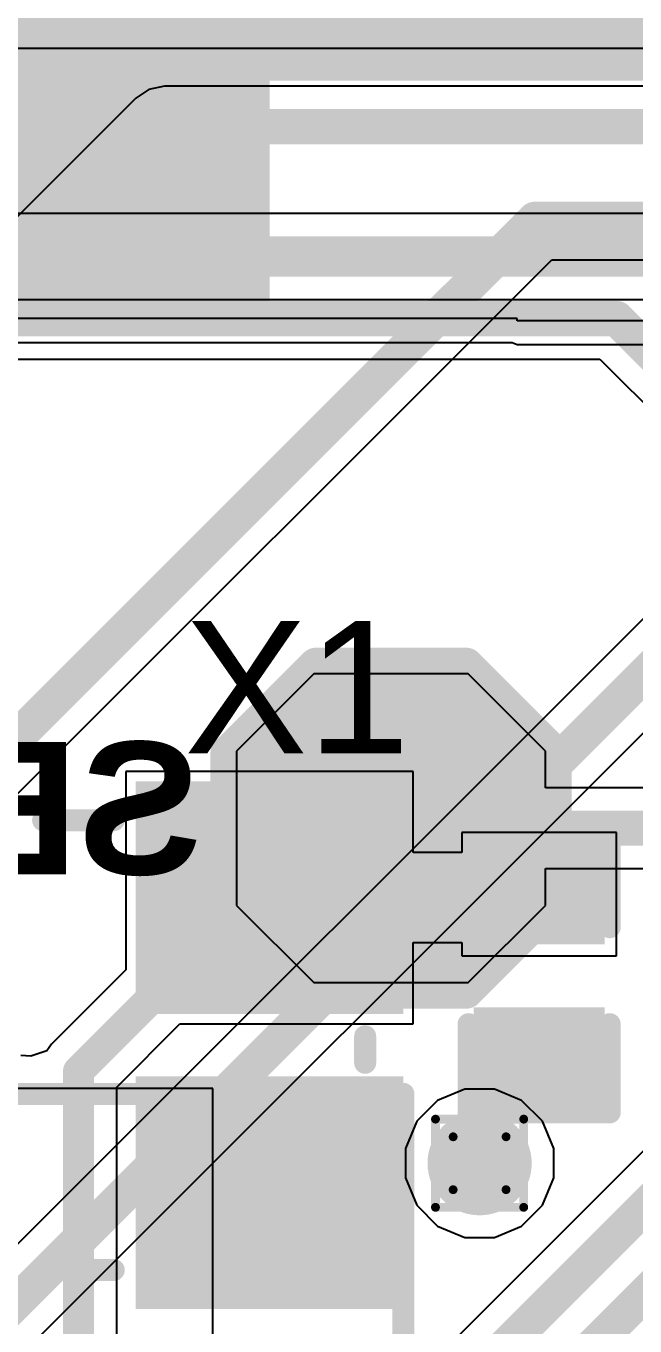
# Model space of a CAD drawing. Header units: inches. Extents: x -22 to 5433, y -13 to 5447.
# Drawn here: x 29 to 32.5, y 21.79 to 29.28 of the extents above; entities that cross this region are included whole.
import ezdxf

# ---------------------------------------------------------------- set-up
doc = ezdxf.new("R2010")
doc.units = ezdxf.units.IN
for name, color, linetype in [('Bottom Layer', 5, 'Continuous'), ('Bottom Overlay', 54, 'Continuous'), ('Bottom Paste', 16, 'Continuous'), ('Bottom Solder', 6, 'Continuous'), ('Drill Drawing', 1, 'Continuous'), ('Ground', 16, 'Continuous'), ('Power', 76, 'Continuous'), ('Top Layer', 1, 'Continuous'), ('Top Overlay', 2, 'Continuous'), ('Top Paste', 8, 'Continuous'), ('Top Solder', 216, 'Continuous'), ('Via Holes', 16, 'Continuous')]:
    doc.layers.add(name, color=color, linetype=linetype)
doc.styles.add('Arial', font='', dxfattribs={"height": 0.2})
doc.styles.add('Arial_Bold', font='', dxfattribs={"height": 0.2})
doc.styles.get('Arial').set_extended_font_data('Arial')
doc.styles.get('Arial_Bold').set_extended_font_data('Arial', bold=True)

msp = doc.modelspace()

# ---------------------------------------------------------------- hatches: boundary and pattern name
at = {"layer": 'Bottom Layer'}
for points in [[(26.8488, 32.1526), (30.3488, 32.1526), (30.3488, 27.6526), (26.8488, 27.6526)], [(31.48, 25.4235), (30.718, 25.4235), (30.337, 25.0425), (30.337, 24.2805), (30.718, 23.8995), (31.48, 23.8995), (31.861, 24.2805), (31.861, 25.0425)]]:
    msp.add_hatch(color=5, dxfattribs=at).paths.add_polyline_path(points)
h = msp.add_hatch(color=5, dxfattribs=at)
edge = h.paths.add_edge_path()
edge.add_arc((31.609, 22.7315), 0.3, 0, 360)
at = {"layer": 'Bottom Paste'}
for points in [[(26.8488, 32.1526), (30.3488, 32.1526), (30.3488, 27.6526), (26.8488, 27.6526)], [(31.48, 25.4235), (30.718, 25.4235), (30.337, 25.0425), (30.337, 24.2805), (30.718, 23.8995), (31.48, 23.8995), (31.861, 24.2805), (31.861, 25.0425)]]:
    msp.add_hatch(color=16, dxfattribs=at).paths.add_polyline_path(points)
at = {"layer": 'Bottom Solder'}
for points in [[(26.798, 32.2034), (30.3996, 32.2034), (30.3996, 27.6018), (26.798, 27.6018)], [(31.5308, 25.5251), (30.6672, 25.5251), (30.2354, 25.0933), (30.2354, 24.2297), (30.6672, 23.7979), (31.5308, 23.7979), (31.9626, 24.2297), (31.9626, 25.0933)]]:
    msp.add_hatch(color=6, dxfattribs=at).paths.add_polyline_path(points)
at = {"layer": 'Ground'}
h = msp.add_hatch(color=16, dxfattribs=at)
edge = h.paths.add_edge_path()
edge.add_arc((31.609, 22.7315), 0.3, 0, 360)
at = {"layer": 'Power'}
h = msp.add_hatch(color=76, dxfattribs=at)
edge = h.paths.add_edge_path()
edge.add_arc((31.609, 22.7315), 0.3, 0, 360)
at = {"layer": 'Top Layer'}
for points in [[(31.099, 23.6618), (29.699, 23.6618), (29.699, 24.8618), (31.099, 24.8618)], [(31.6344, 24.5103), (32.2694, 24.5103), (32.2694, 24.0531), (31.6344, 24.0531)], [(31.6344, 23.5705), (32.2694, 23.5705), (32.2694, 23.1133), (31.6344, 23.1133)], [(31.099, 21.9618), (29.699, 21.9618), (29.699, 23.1618), (31.099, 23.1618)]]:
    msp.add_hatch(color=1, dxfattribs=at).paths.add_polyline_path(points)
h = msp.add_hatch(color=1, dxfattribs=at)
edge = h.paths.add_edge_path()
edge.add_arc((31.609, 22.7315), 0.3, 0, 360)
at = {"layer": 'Top Paste'}
for points in [[(31.099, 23.6618), (29.699, 23.6618), (29.699, 24.8618), (31.099, 24.8618)], [(31.6344, 24.5103), (32.2694, 24.5103), (32.2694, 24.0531), (31.6344, 24.0531)], [(31.6344, 23.5705), (32.2694, 23.5705), (32.2694, 23.1133), (31.6344, 23.1133)], [(31.099, 21.9618), (29.699, 21.9618), (29.699, 23.1618), (31.099, 23.1618)]]:
    msp.add_hatch(color=8, dxfattribs=at).paths.add_polyline_path(points)
at = {"layer": 'Top Solder'}
for points in [[(31.169, 23.5918), (29.629, 23.5918), (29.629, 24.9318), (31.169, 24.9318)], [(31.5744, 24.5703), (32.3294, 24.5703), (32.3294, 23.9931), (31.5744, 23.9931)], [(31.5744, 23.6305), (32.3294, 23.6305), (32.3294, 23.0533), (31.5744, 23.0533)], [(31.169, 21.8918), (29.629, 21.8918), (29.629, 23.2318), (31.169, 23.2318)]]:
    msp.add_hatch(color=216, dxfattribs=at).paths.add_polyline_path(points)
at = {"layer": 'Via Holes'}
h = msp.add_hatch(color=7, dxfattribs=at)
edge = h.paths.add_edge_path()
edge.add_arc((31.609, 22.7315), 0.15, 0, 360)

# ---------------------------------------------------------------- linework, layer by layer
at = {"layer": 'Bottom Layer'}
for p, q in [((31.8262, 27.5968), (26.8488, 27.5968)), ((31.8262, 27.5844), (31.8262, 27.5968)), ((40.7024, 27.5844), (31.8262, 27.5844)), ((26.8488, 27.4593), (31.7963, 27.4593)), ((31.7963, 27.4593), (31.8262, 27.4469)), ((31.8262, 27.4469), (40.7024, 27.4469)), ((30.6545, 25.5505), (30.21, 25.106)), ((31.5435, 25.5505), (30.6545, 25.5505)), ((31.988, 25.106), (31.5435, 25.5505)), ((30.21, 25.106), (30.21, 24.217)), ((31.988, 24.8946), (31.988, 25.106)), ((32.9203, 24.8946), (31.988, 24.8946)), ((31.988, 24.217), (31.988, 24.4285)), ((31.988, 24.4285), (32.8237, 24.4285)), ((30.21, 24.217), (30.6545, 23.7725)), ((31.5435, 23.7725), (31.988, 24.217)), ((30.6545, 23.7725), (31.5435, 23.7725)), ((30.0737, 23.1618), (5.2837, 23.1618)), ((30.0737, 23.1618), (28.5733, 23.1618)), ((30.0737, 5.3309), (30.0737, 23.1618)), ((30.0737, 19.0579), (30.0737, 23.1618))]:
    msp.add_line(p, q, dxfattribs=at)
msp.add_lwpolyline([(31.099, 24.6615, 0.2032, 0.2032, 0), (32.9203, 24.6615, 0.2032, 0.2032, 0)], format="xyseb", dxfattribs=at)
msp.add_lwpolyline([(31.0482, 24.6615, 0.1016, 0.1016, 1), (31.1498, 24.6615, 0.1016, 0.1016, 1)], format="xyseb", close=True, dxfattribs=at)
at = {"layer": 'Bottom Overlay'}
for points in [[(30.1592, 25.0933, 0.2, 0.2, 0), (30.6672, 25.6013, 0.2, 0.2, 0)], [(30.6672, 25.6013, 0.2, 0.2, 0), (31.5308, 25.6013, 0.2, 0.2, 0)], [(31.5308, 25.6013, 0.2, 0.2, 0), (32.0388, 25.0933, 0.2, 0.2, 0)], [(30.1592, 24.2297, 0.2, 0.2, 0), (30.1592, 25.0933, 0.2, 0.2, 0)], [(32.0388, 24.2297, 0.2, 0.2, 0), (32.0388, 25.0933, 0.2, 0.2, 0)], [(30.1592, 24.2297, 0.2, 0.2, 0), (30.6672, 23.7217, 0.2, 0.2, 0)], [(31.5308, 23.7217, 0.2, 0.2, 0), (32.0388, 24.2297, 0.2, 0.2, 0)], [(30.6672, 23.7217, 0.2, 0.2, 0), (31.5308, 23.7217, 0.2, 0.2, 0)], [(4.1702, 23.1309, 0.127, 0.127, 0), (31.1702, 23.1309, 0.127, 0.127, 0)], [(31.1702, 21.0767, 0.127, 0.127, 0), (31.1702, 23.1309, 0.127, 0.127, 0)]]:
    msp.add_lwpolyline(points, format="xyseb", dxfattribs=at)
for points in [[(30.6172, 25.6013, 0.1, 0.1, 1), (30.7172, 25.6013, 0.1, 0.1, 1)], [(30.6172, 25.6013, 0.1, 0.1, 1), (30.7172, 25.6013, 0.1, 0.1, 1)], [(31.4808, 25.6013, 0.1, 0.1, 1), (31.5808, 25.6013, 0.1, 0.1, 1)], [(31.4808, 25.6013, 0.1, 0.1, 1), (31.5808, 25.6013, 0.1, 0.1, 1)], [(30.1092, 25.0933, 0.1, 0.1, 1), (30.2092, 25.0933, 0.1, 0.1, 1)], [(30.1092, 25.0933, 0.1, 0.1, 1), (30.2092, 25.0933, 0.1, 0.1, 1)], [(31.9888, 25.0933, 0.1, 0.1, 1), (32.0888, 25.0933, 0.1, 0.1, 1)], [(31.9888, 25.0933, 0.1, 0.1, 1), (32.0888, 25.0933, 0.1, 0.1, 1)], [(30.1092, 24.2297, 0.1, 0.1, 1), (30.2092, 24.2297, 0.1, 0.1, 1)], [(30.1092, 24.2297, 0.1, 0.1, 1), (30.2092, 24.2297, 0.1, 0.1, 1)], [(31.9888, 24.2297, 0.1, 0.1, 1), (32.0888, 24.2297, 0.1, 0.1, 1)], [(31.9888, 24.2297, 0.1, 0.1, 1), (32.0888, 24.2297, 0.1, 0.1, 1)], [(30.6172, 23.7217, 0.1, 0.1, 1), (30.7172, 23.7217, 0.1, 0.1, 1)], [(30.6172, 23.7217, 0.1, 0.1, 1), (30.7172, 23.7217, 0.1, 0.1, 1)], [(31.4808, 23.7217, 0.1, 0.1, 1), (31.5808, 23.7217, 0.1, 0.1, 1)], [(31.4808, 23.7217, 0.1, 0.1, 1), (31.5808, 23.7217, 0.1, 0.1, 1)], [(31.1384, 23.1309, 0.0635, 0.0635, 1), (31.2019, 23.1309, 0.0635, 0.0635, 1)], [(31.1384, 23.1309, 0.0635, 0.0635, 1), (31.2019, 23.1309, 0.0635, 0.0635, 1)]]:
    msp.add_lwpolyline(points, format="xyseb", close=True, dxfattribs=at)
at = {"layer": 'Drill Drawing'}
for points in [[(31.355, 22.9855, 0.0508, 0.0508, 0), (31.863, 22.9855, 0.0508, 0.0508, 0)], [(31.355, 22.4775, 0.0508, 0.0508, 0), (31.355, 22.9855, 0.0508, 0.0508, 0)], [(31.863, 22.4775, 0.0508, 0.0508, 0), (31.863, 22.9855, 0.0508, 0.0508, 0)], [(31.4566, 22.8839, 0.0508, 0.0508, 0), (31.7614, 22.8839, 0.0508, 0.0508, 0)], [(31.4566, 22.5791, 0.0508, 0.0508, 0), (31.4566, 22.8839, 0.0508, 0.0508, 0)], [(31.7614, 22.5791, 0.0508, 0.0508, 0), (31.7614, 22.8839, 0.0508, 0.0508, 0)], [(31.4566, 22.5791, 0.0508, 0.0508, 0), (31.7614, 22.5791, 0.0508, 0.0508, 0)], [(31.355, 22.4775, 0.0508, 0.0508, 0), (31.863, 22.4775, 0.0508, 0.0508, 0)]]:
    msp.add_lwpolyline(points, format="xyseb", dxfattribs=at)
for points in [[(31.3423, 22.9855, 0.0254, 0.0254, 1), (31.3677, 22.9855, 0.0254, 0.0254, 1)], [(31.3423, 22.9855, 0.0254, 0.0254, 1), (31.3677, 22.9855, 0.0254, 0.0254, 1)], [(31.8503, 22.9855, 0.0254, 0.0254, 1), (31.8757, 22.9855, 0.0254, 0.0254, 1)], [(31.8503, 22.9855, 0.0254, 0.0254, 1), (31.8757, 22.9855, 0.0254, 0.0254, 1)], [(31.4439, 22.8839, 0.0254, 0.0254, 1), (31.4693, 22.8839, 0.0254, 0.0254, 1)], [(31.4439, 22.8839, 0.0254, 0.0254, 1), (31.4693, 22.8839, 0.0254, 0.0254, 1)], [(31.7487, 22.8839, 0.0254, 0.0254, 1), (31.7741, 22.8839, 0.0254, 0.0254, 1)], [(31.7487, 22.8839, 0.0254, 0.0254, 1), (31.7741, 22.8839, 0.0254, 0.0254, 1)], [(31.4439, 22.5791, 0.0254, 0.0254, 1), (31.4693, 22.5791, 0.0254, 0.0254, 1)], [(31.4439, 22.5791, 0.0254, 0.0254, 1), (31.4693, 22.5791, 0.0254, 0.0254, 1)], [(31.7487, 22.5791, 0.0254, 0.0254, 1), (31.7741, 22.5791, 0.0254, 0.0254, 1)], [(31.7487, 22.5791, 0.0254, 0.0254, 1), (31.7741, 22.5791, 0.0254, 0.0254, 1)], [(31.3423, 22.4775, 0.0254, 0.0254, 1), (31.3677, 22.4775, 0.0254, 0.0254, 1)], [(31.3423, 22.4775, 0.0254, 0.0254, 1), (31.3677, 22.4775, 0.0254, 0.0254, 1)], [(31.8503, 22.4775, 0.0254, 0.0254, 1), (31.8757, 22.4775, 0.0254, 0.0254, 1)], [(31.8503, 22.4775, 0.0254, 0.0254, 1), (31.8757, 22.4775, 0.0254, 0.0254, 1)]]:
    msp.add_lwpolyline(points, format="xyseb", close=True, dxfattribs=at)
at = {"layer": 'Ground'}
for p, q in [((28.8519, 29.1547), (57.8409, 29.1547)), ((29.705, 28.9173), (29.6294, 28.8668)), ((29.7942, 28.9351), (29.705, 28.9173)), ((57.8733, 28.9351), (29.7942, 28.9351)), ((29.6294, 28.8668), (27.8813, 27.1188)), ((22.9351, 18.8463), (32.0243, 27.9355)), ((32.0243, 27.9355), (34.5379, 27.9355)), ((34.4307, 27.7492), (26.5125, 19.831)), ((24.5626, 17.2219), (34.692, 27.3513))]:
    msp.add_line(p, q, dxfattribs=at)
for points in [[(27.7876, 26.6954, 0.2032, 0.2032, 0), (29.7942, 28.702, 0.2032, 0.2032, 0)], [(29.7942, 28.702, 0.2032, 0.2032, 0), (57.8733, 28.702, 0.2032, 0.2032, 0)], [(22.7703, 19.0111, 0.2032, 0.2032, 0), (31.9278, 28.1686, 0.2032, 0.2032, 0)], [(31.9278, 28.1686, 0.2032, 0.2032, 0), (57.2602, 28.1686, 0.2032, 0.2032, 0)], [(24.3978, 17.3868, 0.2032, 0.2032, 0), (34.5955, 27.5844, 0.2032, 0.2032, 0)]]:
    msp.add_lwpolyline(points, format="xyseb", dxfattribs=at)
for points in [[(29.7434, 28.702, 0.1016, 0.1016, 1), (29.845, 28.702, 0.1016, 0.1016, 1)], [(29.7434, 28.702, 0.1016, 0.1016, 1), (29.845, 28.702, 0.1016, 0.1016, 1)], [(31.877, 28.1686, 0.1016, 0.1016, 1), (31.9786, 28.1686, 0.1016, 0.1016, 1)], [(31.877, 28.1686, 0.1016, 0.1016, 1), (31.9786, 28.1686, 0.1016, 0.1016, 1)]]:
    msp.add_lwpolyline(points, format="xyseb", close=True, dxfattribs=at)
at = {"layer": 'Power'}
for p, q in [((19.5021, 27.7069), (56.0883, 27.7069)), ((31.5241, 23.1585), (31.3671, 23.0935)), ((31.6939, 23.1585), (31.5241, 23.1585)), ((31.8509, 23.0935), (31.6939, 23.1585)), ((31.3671, 23.0935), (31.247, 22.9733)), ((31.971, 22.9733), (31.8509, 23.0935)), ((31.247, 22.9733), (31.182, 22.8164)), ((32.036, 22.8164), (31.971, 22.9733)), ((31.182, 22.8164), (31.182, 22.6465)), ((32.036, 22.6465), (32.036, 22.8164)), ((31.182, 22.6465), (31.247, 22.4896)), ((31.971, 22.4896), (32.036, 22.6465)), ((31.247, 22.4896), (31.3671, 22.3695)), ((31.8509, 22.3695), (31.971, 22.4896)), ((31.3671, 22.3695), (31.5241, 22.3045)), ((31.6939, 22.3045), (31.8509, 22.3695)), ((31.5241, 22.3045), (31.6939, 22.3045))]:
    msp.add_line(p, q, dxfattribs=at)
for points in [[(19.0823, 29.2216, 0.508, 0.508, 0), (56.6186, 29.2216, 0.508, 0.508, 0)], [(19.4085, 28.702, 0.2032, 0.2032, 0), (56.2181, 28.702, 0.2032, 0.2032, 0)], [(19.4056, 27.94, 0.2032, 0.2032, 0), (56.1848, 27.94, 0.2032, 0.2032, 0)]]:
    msp.add_lwpolyline(points, format="xyseb", dxfattribs=at)
at = {"layer": 'Top Layer'}
for p, q in [((32.6094, 28.2027), (20.2792, 28.2027)), ((25.0804, 27.3637), (32.3015, 27.3637)), ((32.3015, 27.3637), (32.8238, 26.8414)), ((31.226, 24.9888), (29.572, 24.9888)), ((29.572, 24.9888), (29.572, 23.8461)), ((31.226, 24.5208), (31.226, 24.9888)), ((32.3964, 24.6373), (31.5074, 24.6373)), ((31.5074, 24.6373), (31.5074, 24.5208)), ((32.3964, 23.9261), (32.3964, 24.6373)), ((31.5074, 24.5208), (31.226, 24.5208)), ((31.226, 23.5348), (31.226, 24.0028)), ((31.226, 24.0028), (31.5074, 24.0028)), ((31.5074, 24.0028), (31.5074, 23.9261)), ((31.5074, 23.9261), (32.3964, 23.9261)), ((29.572, 23.8461), (29.1434, 23.4174)), ((29.5192, 23.1706), (29.8833, 23.5348)), ((29.8833, 23.5348), (31.226, 23.5348)), ((29.1176, 23.3788), (29.0253, 23.3492)), ((29.1434, 23.4174), (29.1176, 23.3788)), ((29.0253, 23.3492), (28.9673, 23.3519)), ((29.5192, 20.0774), (29.5192, 23.1706)), ((32.8238, 23.0745), (29.5182, 19.7689))]:
    msp.add_line(p, q, dxfattribs=at)
for points in [[(20.2792, 27.9696, 0.2032, 0.2032, 0), (32.6094, 27.9696, 0.2032, 0.2032, 0)], [(20.4337, 27.5968, 0.2032, 0.2032, 0), (32.398, 27.5968, 0.2032, 0.2032, 0)], [(32.398, 27.5968, 0.2032, 0.2032, 0), (33.0569, 26.9379, 0.2032, 0.2032, 0)], [(29.299, 23.2618, 0.1778, 0.1778, 0), (30.299, 24.2618, 0.1778, 0.1778, 0)], [(30.299, 24.2618, 0.1778, 0.1778, 0), (30.399, 24.2618, 0.1778, 0.1778, 0)], [(30.399, 24.2618, 0.254, 0.254, 0), (31.9519, 24.2618, 0.254, 0.254, 0)], [(30.399, 24.2618, 0.1778, 0.1778, 0), (30.7791, 23.8817, 0.1778, 0.1778, 0)], [(29.299, 20.0774, 0.1778, 0.1778, 0), (29.299, 23.2618, 0.1778, 0.1778, 0)], [(29.683, 19.6041, 0.2032, 0.2032, 0), (33.0569, 22.978, 0.2032, 0.2032, 0)], [(30.083, 19.5018, 0.2032, 0.2032, 0), (33.3871, 22.8058, 0.2032, 0.2032, 0)]]:
    msp.add_lwpolyline(points, format="xyseb", dxfattribs=at)
for points in [[(32.3472, 27.5968, 0.1016, 0.1016, 1), (32.4488, 27.5968, 0.1016, 0.1016, 1)], [(32.3472, 27.5968, 0.1016, 0.1016, 1), (32.4488, 27.5968, 0.1016, 0.1016, 1)], [(30.2546, 24.2618, 0.0889, 0.0889, 1), (30.3435, 24.2618, 0.0889, 0.0889, 1)], [(30.2546, 24.2618, 0.0889, 0.0889, 1), (30.3435, 24.2618, 0.0889, 0.0889, 1)], [(30.3355, 24.2618, 0.127, 0.127, 1), (30.4625, 24.2618, 0.127, 0.127, 1)], [(30.3546, 24.2618, 0.0889, 0.0889, 1), (30.4435, 24.2618, 0.0889, 0.0889, 1)], [(30.3546, 24.2618, 0.0889, 0.0889, 1), (30.4435, 24.2618, 0.0889, 0.0889, 1)], [(31.8884, 24.2618, 0.127, 0.127, 1), (32.0154, 24.2618, 0.127, 0.127, 1)], [(30.7347, 23.8817, 0.0889, 0.0889, 1), (30.8236, 23.8817, 0.0889, 0.0889, 1)], [(29.2546, 23.2618, 0.0889, 0.0889, 1), (29.3435, 23.2618, 0.0889, 0.0889, 1)], [(29.2546, 23.2618, 0.0889, 0.0889, 1), (29.3435, 23.2618, 0.0889, 0.0889, 1)]]:
    msp.add_lwpolyline(points, format="xyseb", close=True, dxfattribs=at)
at = {"layer": 'Top Overlay'}
for points in [[(29.0958, 24.7072, 0.127, 0.127, 0), (29.5022, 24.7072, 0.127, 0.127, 0)], [(31.5455, 24.5992, 0.127, 0.127, 0), (32.3583, 24.5992, 0.127, 0.127, 0)], [(31.5455, 24.0912, 0.127, 0.127, 0), (31.5455, 24.5992, 0.127, 0.127, 0)], [(32.3583, 24.0912, 0.127, 0.127, 0), (32.3583, 24.5992, 0.127, 0.127, 0)], [(31.2294, 24.25, 0.127, 0.127, 0), (31.3564, 24.377, 0.127, 0.127, 0)], [(31.3564, 24.123, 0.127, 0.127, 0), (31.3564, 24.377, 0.127, 0.127, 0)], [(31.2294, 24.25, 0.127, 0.127, 0), (31.3564, 24.123, 0.127, 0.127, 0)], [(31.5455, 23.0244, 0.127, 0.127, 0), (31.5455, 23.5324, 0.127, 0.127, 0)], [(32.3583, 23.0244, 0.127, 0.127, 0), (32.3583, 23.5324, 0.127, 0.127, 0)], [(30.95, 23.3102, 0.127, 0.127, 0), (30.95, 23.4626, 0.127, 0.127, 0)], [(31.5455, 23.0244, 0.127, 0.127, 0), (32.3583, 23.0244, 0.127, 0.127, 0)], [(29.0958, 22.1164, 0.127, 0.127, 0), (29.5022, 22.1164, 0.127, 0.127, 0)]]:
    msp.add_lwpolyline(points, format="xyseb", dxfattribs=at)
for points in [[(29.0641, 24.7072, 0.0635, 0.0635, 1), (29.1276, 24.7072, 0.0635, 0.0635, 1)], [(29.4705, 24.7072, 0.0635, 0.0635, 1), (29.534, 24.7072, 0.0635, 0.0635, 1)], [(31.5137, 24.5992, 0.0635, 0.0635, 1), (31.5772, 24.5992, 0.0635, 0.0635, 1)], [(31.5137, 24.5992, 0.0635, 0.0635, 1), (31.5772, 24.5992, 0.0635, 0.0635, 1)], [(32.3265, 24.5992, 0.0635, 0.0635, 1), (32.39, 24.5992, 0.0635, 0.0635, 1)], [(32.3265, 24.5992, 0.0635, 0.0635, 1), (32.39, 24.5992, 0.0635, 0.0635, 1)], [(31.3247, 24.377, 0.0635, 0.0635, 1), (31.3882, 24.377, 0.0635, 0.0635, 1)], [(31.3247, 24.377, 0.0635, 0.0635, 1), (31.3882, 24.377, 0.0635, 0.0635, 1)], [(31.1977, 24.25, 0.0635, 0.0635, 1), (31.2612, 24.25, 0.0635, 0.0635, 1)], [(31.1977, 24.25, 0.0635, 0.0635, 1), (31.2612, 24.25, 0.0635, 0.0635, 1)], [(31.3247, 24.123, 0.0635, 0.0635, 1), (31.3882, 24.123, 0.0635, 0.0635, 1)], [(31.3247, 24.123, 0.0635, 0.0635, 1), (31.3882, 24.123, 0.0635, 0.0635, 1)], [(31.5137, 24.0912, 0.0635, 0.0635, 1), (31.5772, 24.0912, 0.0635, 0.0635, 1)], [(32.3265, 24.0912, 0.0635, 0.0635, 1), (32.39, 24.0912, 0.0635, 0.0635, 1)], [(31.5137, 23.5324, 0.0635, 0.0635, 1), (31.5772, 23.5324, 0.0635, 0.0635, 1)], [(32.3265, 23.5324, 0.0635, 0.0635, 1), (32.39, 23.5324, 0.0635, 0.0635, 1)], [(30.9183, 23.4626, 0.0635, 0.0635, 1), (30.9818, 23.4626, 0.0635, 0.0635, 1)], [(30.9183, 23.3102, 0.0635, 0.0635, 1), (30.9818, 23.3102, 0.0635, 0.0635, 1)], [(31.5137, 23.0244, 0.0635, 0.0635, 1), (31.5772, 23.0244, 0.0635, 0.0635, 1)], [(31.5137, 23.0244, 0.0635, 0.0635, 1), (31.5772, 23.0244, 0.0635, 0.0635, 1)], [(32.3265, 23.0244, 0.0635, 0.0635, 1), (32.39, 23.0244, 0.0635, 0.0635, 1)], [(32.3265, 23.0244, 0.0635, 0.0635, 1), (32.39, 23.0244, 0.0635, 0.0635, 1)], [(29.0641, 22.1164, 0.0635, 0.0635, 1), (29.1276, 22.1164, 0.0635, 0.0635, 1)], [(29.4705, 22.1164, 0.0635, 0.0635, 1), (29.534, 22.1164, 0.0635, 0.0635, 1)]]:
    msp.add_lwpolyline(points, format="xyseb", close=True, dxfattribs=at)

# ---------------------------------------------------------------- texts
at = {"layer": 'Bottom Overlay', "style": 'Arial_Bold', "text_generation_flag": 2}
msp.add_text('SBUS_TX', height=0.762, rotation=360, dxfattribs=at).set_placement((30.0086, 24.3958))
at = {"layer": 'Top Overlay', "style": 'Arial'}
msp.add_text('X1', height=0.762, dxfattribs=at).set_placement((29.9074, 25.092))

doc.saveas('drawing.dxf')
